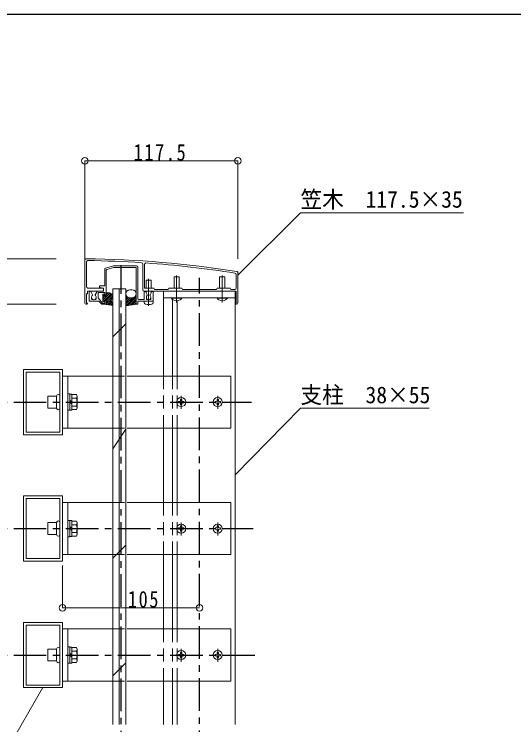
# Model space of a CAD drawing. Units: millimetres at full size, sheet at 1:5. Extents: x -1050 to 1050, y -742 to 742.
# Drawn here: x -722 to -339, y 138 to 682 of the extents above; entities that cross this region are included whole.
import ezdxf
from ezdxf.enums import TextEntityAlignment as Align

# ---------------------------------------------------------------- set-up
doc = ezdxf.new("R2010")
doc.units = ezdxf.units.MM
doc.header["$LTSCALE"] = 5
for name, pattern in [('CHAIN1', [8, 5, -1, 1, -1]), ('DASHED1', [1.8, 1.2, -0.6]), ('DASHED2', [3, 2, -1])]:
    doc.linetypes.add(name, pattern=pattern)
doc.layers.add('0-0_通り芯', color=7, linetype='CHAIN1')
doc.layers.add('1-5_図枠1_1', color=7, linetype='Continuous')
for name, color, linetype, lineweight in [('0-3_寸法', 54, 'Continuous', 20), ('0-4_手摺部材', 92, 'Continuous', 20), ('0-5_手すり子', 12, 'Continuous', 20), ('0-7_ガラス', 6, 'Continuous', 20), ('0-8_その他', 11, 'Continuous', 20), ('0-9_文字', 3, 'Continuous', 20), ('0-A_支柱', 6, 'Continuous', 20)]:
    doc.layers.add(name, color=color, linetype=linetype, lineweight=lineweight)
doc.styles.add('ＭＳ ゴシック', font='')
doc.styles.get('ＭＳ ゴシック').set_extended_font_data('MS Gothic')

# ---------------------------------------------------------------- blocks, each defined once
blk = doc.blocks.new('dimension_origin')
at = {"color": 0, "linetype": 'Continuous', "lineweight": -2}
blk.add_circle((0, 0), 1.25, dxfattribs=at)

msp = doc.modelspace()

# ---------------------------------------------------------------- linework, layer by layer
at = {"layer": '0-0_通り芯'}
for p, q in [((-640, -172.078), (-640, 490)), ((-580, -411.793), (-580, 480.395)), ((-802.5, 385), (-540.125, 385)), ((-802.5, 288), (-538.855, 288)), ((-802.5, 191), (-536.938, 191))]:
    msp.add_line(p, q, dxfattribs=at)
at = {"layer": '0-3_寸法'}
for p, q in [((-668, 495), (-668, 570)), ((-668, 570), (-550.5, 570)), ((-550.5, 495), (-550.5, 570)), ((-690, 495), (-877.5, 495)), ((-690, 460), (-840, 460)), ((-685, 227.201), (-685, 259.573)), ((-685, 227.201), (-580, 227.201))]:
    msp.add_line(p, q, dxfattribs=at)
at = {"layer": '0-4_手摺部材'}
for p, q in [((-667.999, 494), (-667.999, 461)), ((-666.599, 492.581), (-666.599, 473.5)), ((-623.499, 490.932), (-623.499, 471)), ((-622.099, 490.701), (-622.099, 472.5)), ((-652.7, 486.746), (-652.7, 474.1)), ((-651.975, 487.707), (-645.835, 489.462)), ((-651.5, 467.5), (-651.5, 486.218)), ((-651.137, 486.698), (-645.599, 488.281)), ((-628.3, 489.5), (-645.56, 489.5)), ((-645.462, 488.3), (-629, 488.3)), ((-628.5, 487.8), (-628.5, 460)), ((-627.3, 488.5), (-627.3, 474.4)), ((-599.5, 472.5), (-599.5, 481)), ((-599.5, 481), (-595.5, 481)), ((-595.5, 481), (-595.5, 472.5)), ((-564.5, 472.5), (-564.5, 481)), ((-564.5, 481), (-560.5, 481)), ((-560.5, 481), (-560.5, 472.5)), ((-551.899, 482.945), (-551.899, 472.4)), ((-550.5, 484.147), (-550.5, 460.961)), ((-627.3, 464.2), (-627.3, 474.4)), ((-621, 478.5), (-617, 478.5)), ((-621, 472.5), (-621, 478.5)), ((-617, 478.5), (-617, 472.5)), ((-665.999, 470), (-654.699, 470)), ((-665.999, 470), (-665.999, 468)), ((-665.599, 472.5), (-653.699, 472.5)), ((-664.5, 469.428), (-664.5, 462.5)), ((-662.097, 467.4), (-663.433, 469.714)), ((-659.903, 467.4), (-658.546, 469.75)), ((-658.113, 470), (-653.7, 470)), ((-652.5, 469), (-657.2, 469)), ((-656.329, 473.001), (-653.7, 472.3)), ((-653.7, 470), (-653.7, 472.3)), ((-653.699, 472.5), (-653.699, 471)), ((-652.5, 469), (-652.5, 467)), ((-551.899, 470), (-622.499, 470)), ((-622.3, 464.2), (-622.3, 469.555)), ((-614.999, 472.5), (-622.099, 472.5)), ((-620.097, 467.4), (-621.47, 469.777)), ((-621, 468.964), (-621, 470)), ((-617.903, 467.4), (-616.567, 469.714)), ((-617, 468.964), (-617, 470)), ((-615.5, 469.428), (-615.5, 462.5)), ((-614.499, 471.4), (-614.999, 472.5)), ((-614.499, 471.4), (-603.999, 471.4)), ((-593.499, 472.5), (-592.999, 471.4)), ((-566.999, 471.4), (-592.999, 471.4)), ((-566.999, 471.4), (-566.499, 472.5)), ((-556.5, 472.5), (-566.499, 472.5)), ((-551.899, 470), (-551.899, 461)), ((-657.7, 468.5), (-657.7, 465.08)), ((-652.5, 467), (-652, 467)), ((-626.8, 463.7), (-622.8, 463.7)), ((-607.5, 465), (-552.5, 465)), ((-666.499, 460), (-666.999, 460)), ((-666.599, 461), (-666.499, 461)), ((-661.2, 462.5), (-664.5, 462.5)), ((-661, 462.7), (-661.2, 462.5)), ((-661, 462.7), (-660.8, 462.5)), ((-657.1, 462.5), (-660.8, 462.5)), ((-655, 460), (-657.1, 462.5)), ((-655, 460), (-651.5, 460)), ((-652, 463), (-652.5, 463)), ((-652.5, 463), (-652.5, 461)), ((-651.5, 460), (-651.5, 462.5)), ((-628.5, 460), (-627.3, 460)), ((-627.3, 460), (-627.3, 462.5)), ((-627.3, 462.5), (-619.2, 462.5)), ((-622.402, 461.381), (-622.5, 462.5)), ((-615.5, 462.5), (-622.5, 462.5)), ((-619, 462.7), (-619.2, 462.5)), ((-619, 462.7), (-618.8, 462.5)), ((-618.8, 462.5), (-615.5, 462.5)), ((-615.598, 461.381), (-615.5, 462.5)), ((-551.999, 461), (-551.899, 461)), ((-551.999, 460), (-551.499, 460)), ((-685, 405), (-647.5, 405)), ((-681, 405), (-681, 365)), ((-635.5, 405), (-556, 405)), ((-556, 365), (-556, 405)), ((-696.3, 389.55), (-696.3, 380.45)), ((-689.6, 389.55), (-696.3, 389.55)), ((-687, 389.55), (-687, 380.45)), ((-681, 391.25), (-679.4, 391.25)), ((-681, 391.25), (-681, 378.75)), ((-679.4, 391.25), (-679.4, 378.75)), ((-679.4, 391.1), (-677.9, 391.1)), ((-677.9, 391.1), (-677.9, 378.9)), ((-674.281, 390.75), (-677.9, 390.75)), ((-677.9, 388), (-674.281, 388)), ((-673.9, 389.375), (-673.9, 380.625)), ((-594.5, 387.05), (-594.5, 386.25)), ((-566.5, 387.05), (-566.5, 386.25)), ((-677.9, 385), (-679.4, 386.5)), ((-679.4, 385), (-677.9, 383.5)), ((-677.9, 382), (-674.281, 382)), ((-596.05, 385.5), (-596.05, 384.5)), ((-596.05, 385.5), (-595.25, 385.5)), ((-596.05, 384.5), (-595.25, 384.5)), ((-594.5, 382.95), (-594.5, 383.75)), ((-594.5, 382.95), (-593.5, 382.95)), ((-593.5, 382.95), (-593.5, 383.75)), ((-591.95, 385.5), (-592.75, 385.5)), ((-591.95, 384.5), (-592.75, 384.5)), ((-591.95, 385.5), (-591.95, 384.5)), ((-568.05, 385.5), (-568.05, 384.5)), ((-568.05, 385.5), (-567.25, 385.5)), ((-568.05, 384.5), (-567.25, 384.5)), ((-566.5, 382.95), (-566.5, 383.75)), ((-566.5, 382.95), (-565.5, 382.95)), ((-565.5, 382.95), (-565.5, 383.75)), ((-563.95, 385.5), (-564.75, 385.5)), ((-563.95, 384.5), (-564.75, 384.5)), ((-563.95, 385.5), (-563.95, 384.5)), ((-681, 378.75), (-679.4, 378.75)), ((-679.4, 378.9), (-677.9, 378.9)), ((-674.281, 379.25), (-677.9, 379.25)), ((-685, 365), (-647.5, 365)), ((-635.5, 365), (-556, 365)), ((-685, 308), (-647.5, 308)), ((-681, 308), (-681, 268)), ((-635.5, 308), (-556, 308)), ((-556, 268), (-556, 308)), ((-696.3, 292.55), (-696.3, 283.45)), ((-689.6, 292.55), (-696.3, 292.55)), ((-687, 292.55), (-687, 283.45)), ((-681, 294.25), (-679.4, 294.25)), ((-681, 294.25), (-681, 281.75)), ((-679.4, 294.25), (-679.4, 281.75)), ((-679.4, 294.1), (-677.9, 294.1)), ((-677.9, 288), (-679.4, 289.5)), ((-677.9, 294.1), (-677.9, 281.9)), ((-674.281, 293.75), (-677.9, 293.75)), ((-677.9, 291), (-674.281, 291)), ((-673.9, 292.375), (-673.9, 283.625)), ((-594.5, 290.05), (-594.5, 289.25)), ((-566.5, 290.05), (-566.5, 289.25)), ((-679.4, 288), (-677.9, 286.5)), ((-677.9, 285), (-674.281, 285)), ((-596.05, 288.5), (-596.05, 287.5)), ((-596.05, 288.5), (-595.25, 288.5)), ((-596.05, 287.5), (-595.25, 287.5)), ((-594.5, 285.95), (-594.5, 286.75)), ((-594.5, 285.95), (-593.5, 285.95)), ((-593.5, 285.95), (-593.5, 286.75)), ((-591.95, 288.5), (-592.75, 288.5)), ((-591.95, 287.5), (-592.75, 287.5)), ((-591.95, 288.5), (-591.95, 287.5)), ((-568.05, 288.5), (-568.05, 287.5)), ((-568.05, 288.5), (-567.25, 288.5)), ((-568.05, 287.5), (-567.25, 287.5)), ((-566.5, 285.95), (-566.5, 286.75)), ((-566.5, 285.95), (-565.5, 285.95)), ((-565.5, 285.95), (-565.5, 286.75)), ((-563.95, 288.5), (-564.75, 288.5)), ((-563.95, 287.5), (-564.75, 287.5)), ((-563.95, 288.5), (-563.95, 287.5)), ((-681, 281.75), (-679.4, 281.75)), ((-679.4, 281.9), (-677.9, 281.9)), ((-674.281, 282.25), (-677.9, 282.25)), ((-685, 268), (-647.5, 268)), ((-635.5, 268), (-556, 268)), ((-685, 211), (-647.5, 211)), ((-681, 211), (-681, 171)), ((-635.5, 211), (-556, 211)), ((-556, 171), (-556, 211)), ((-681, 197.25), (-679.4, 197.25)), ((-681, 197.25), (-681, 184.75)), ((-679.4, 197.25), (-679.4, 184.75)), ((-679.4, 197.1), (-677.9, 197.1)), ((-677.9, 197.1), (-677.9, 184.9)), ((-674.281, 196.75), (-677.9, 196.75)), ((-696.3, 195.55), (-696.3, 186.45)), ((-689.6, 195.55), (-696.3, 195.55)), ((-687, 195.55), (-687, 186.45)), ((-677.9, 191), (-679.4, 192.5)), ((-679.4, 191), (-677.9, 189.5)), ((-677.9, 194), (-674.281, 194)), ((-673.9, 195.375), (-673.9, 186.625)), ((-596.05, 191.5), (-596.05, 190.5)), ((-596.05, 191.5), (-595.25, 191.5)), ((-594.5, 193.05), (-594.5, 192.25)), ((-591.95, 191.5), (-592.75, 191.5)), ((-591.95, 191.5), (-591.95, 190.5)), ((-568.05, 191.5), (-568.05, 190.5)), ((-568.05, 191.5), (-567.25, 191.5)), ((-566.5, 193.05), (-566.5, 192.25)), ((-563.95, 191.5), (-564.75, 191.5)), ((-563.95, 191.5), (-563.95, 190.5)), ((-677.9, 188), (-674.281, 188)), ((-596.05, 190.5), (-595.25, 190.5)), ((-594.5, 188.95), (-594.5, 189.75)), ((-594.5, 188.95), (-593.5, 188.95)), ((-593.5, 188.95), (-593.5, 189.75)), ((-591.95, 190.5), (-592.75, 190.5)), ((-568.05, 190.5), (-567.25, 190.5)), ((-566.5, 188.95), (-566.5, 189.75)), ((-566.5, 188.95), (-565.5, 188.95)), ((-565.5, 188.95), (-565.5, 189.75)), ((-563.95, 190.5), (-564.75, 190.5)), ((-681, 184.75), (-679.4, 184.75)), ((-679.4, 184.9), (-677.9, 184.9)), ((-674.281, 185.25), (-677.9, 185.25)), ((-685, 171), (-647.5, 171)), ((-635.5, 171), (-556, 171))]:
    msp.add_line(p, q, dxfattribs=at)
at = {"layer": '0-4_手摺部材', "linetype": 'CHAIN1'}
for p, q in [((-597.5, 482), (-597.5, 461.4)), ((-562.5, 482), (-562.5, 461.4)), ((-619, 479.5), (-619, 458.9)), ((-594, 389.736), (-594, 379.792)), ((-566, 389.736), (-566, 379.792)), ((-594, 292.736), (-594, 282.792)), ((-566, 292.736), (-566, 282.792)), ((-594, 195.736), (-594, 185.792)), ((-566, 195.736), (-566, 185.792))]:
    msp.add_line(p, q, dxfattribs=at)
at = {"layer": '0-4_手摺部材', "linetype": 'DASHED1'}
msp.add_line((-550.5, 484.189), (-550.5, 485), dxfattribs=at)
at = {"layer": '0-4_手摺部材', "linetype": 'DASHED2'}
for p, q in [((-647.5, 405), (-635.5, 405)), ((-647.5, 365), (-635.5, 365)), ((-647.5, 308), (-635.5, 308)), ((-647.5, 268), (-635.5, 268)), ((-647.5, 211), (-635.5, 211)), ((-647.5, 171), (-635.5, 171))]:
    msp.add_line(p, q, dxfattribs=at)
at = {"layer": '0-4_手摺部材'}
for points in [[(-652.7, 474.1), (-656.7, 474.1), (-656.7, 473.484)], [(-593.499, 472.5), (-603.499, 472.5), (-603.999, 471.4)], [(-556.5, 472.5), (-556, 471.4), (-552.899, 471.4)], [(-666.599, 461), (-666.599, 468), (-665.999, 468)], [(-657.7, 465.08), (-654.273, 461), (-652.5, 461)], [(-601.5, 465), (-601.5, 464.712), (-593.5, 464.712), (-593.5, 465)], [(-566.5, 465), (-566.5, 464.712), (-558.5, 464.712), (-558.5, 465)], [(-689.6, 389.55), (-689.6, 380.45), (-696.3, 380.45)], [(-594.5, 387.05), (-593.5, 387.05), (-593.5, 386.25)], [(-566.5, 387.05), (-565.5, 387.05), (-565.5, 386.25)], [(-689.6, 292.55), (-689.6, 283.45), (-696.3, 283.45)], [(-594.5, 290.05), (-593.5, 290.05), (-593.5, 289.25)], [(-566.5, 290.05), (-565.5, 290.05), (-565.5, 289.25)], [(-689.6, 195.55), (-689.6, 186.45), (-696.3, 186.45)], [(-594.5, 193.05), (-593.5, 193.05), (-593.5, 192.25)], [(-566.5, 193.05), (-565.5, 193.05), (-565.5, 192.25)]]:
    msp.add_lwpolyline(points, dxfattribs=at)
for centre in [(-594, 385), (-566, 385), (-594, 288), (-566, 288), (-594, 191), (-566, 191)]:
    msp.add_circle(centre, 3.5, dxfattribs=at)
for centre, radius, start, end in [((-666.999, 494), 1, 89.28387, 180), ((-676.986, -304.938), 800, 80.9641, 89.28387), ((-665.599, 492.581), 1, 89.18151, 180), ((-676.986, -304.428), 798.09, 86.22449, 89.18151), ((-624.499, 490.932), 1, 360, 86.22449), ((-621.099, 490.701), 1, 85.97953, 180), ((-676.986, -304.428), 798.09, 81.0441, 85.97953), ((-651.7, 486.746), 1, 105.9454, 180), ((-651, 486.218), 0.5, 105.9454, 180), ((-645.56, 488.5), 1, 90, 105.9454), ((-645.462, 487.8), 0.5, 90, 105.9454), ((-629, 487.8), 0.5, 0, 90), ((-628.3, 488.5), 1, 0, 90), ((-551.5, 484.147), 1, 0, 80.9641), ((-552.899, 482.945), 1, 0, 81.0441), ((-665.599, 473.5), 1, 180, 270), ((-663.928, 469.428), 0.572, 30, 180), ((-658.113, 469.5), 0.5, 90, 150), ((-657.2, 468.5), 0.5, 90, 180), ((-656.2, 473.484), 0.5, 180, 255.06859), ((-654.699, 471), 1, 270, 360), ((-622.499, 471), 1, 180, 270), ((-621.855, 469.555), 0.445, 30, 180), ((-616.072, 469.428), 0.572, 0, 150), ((-552.899, 472.4), 1, 270, 360), ((-661, 465.5), 1.75, 132.83959, 208.57358), ((-662.237, 464.263), 0.5, 126.78679, 323.21321), ((-662.53, 467.15), 0.5, 312.83959, 30), ((-661, 465.5), 1.75, 241.42642, 298.57358), ((-659.763, 464.263), 0.5, 216.78679, 53.21321), ((-659.47, 467.15), 0.5, 150, 227.16041), ((-661, 465.5), 1.75, 331.4264, 47.16041), ((-652, 467.5), 0.5, 270, 360), ((-626.8, 464.2), 0.5, 180, 270), ((-622.8, 464.2), 0.5, 270, 0), ((-619, 465.5), 1.75, 132.83959, 208.57358), ((-620.237, 464.263), 0.5, 126.78679, 323.21321), ((-620.53, 467.15), 0.5, 312.83959, 30), ((-619, 465.5), 1.75, 241.42642, 298.57358), ((-617.763, 464.263), 0.5, 216.78679, 53.21321), ((-617.47, 467.15), 0.5, 150, 227.16041), ((-619, 465.5), 1.75, 331.4264, 47.16041), ((-597.5, 467.941), 5.141, 218.91478, 239.75003), ((-597.5, 467.941), 5.141, 239.75003, 300.24997), ((-597.5, 467.941), 5.141, 300.24997, 321.08522), ((-562.5, 467.941), 5.141, 218.91478, 239.75003), ((-562.5, 467.941), 5.141, 239.75003, 300.24997), ((-562.5, 467.941), 5.141, 300.24997, 321.08522), ((-666.999, 461), 1, 180, 270), ((-666.499, 460.5), 0.5, 270, 90), ((-652, 462.5), 0.5, 0, 90), ((-621.107, 461.494), 1.3, 185, 254.11915), ((-619, 468.9), 9, 254.11915, 285.88085), ((-616.893, 461.494), 1.3, 285.88085, 355), ((-551.999, 460.5), 0.5, 90, 270), ((-551.499, 461), 1, 270, 357.79122), ((-688.3, 389.55), 1.3, 0, 180), ((-676.571, 389.375), 2.671, 329.02093, 30.97904), ((-685.9, 385), 12, 345.52248, 14.47752), ((-676.571, 380.625), 2.671, 329.02097, 30.97903), ((-595.25, 386.25), 0.75, 270, 360), ((-595.25, 383.75), 0.75, 0, 90), ((-592.75, 386.25), 0.75, 180, 270), ((-592.75, 383.75), 0.75, 90, 180), ((-567.25, 386.25), 0.75, 270, 360), ((-567.25, 383.75), 0.75, 0, 90), ((-564.75, 386.25), 0.75, 180, 270), ((-564.75, 383.75), 0.75, 90, 180), ((-688.3, 380.45), 1.3, 180, 360), ((-688.3, 292.55), 1.3, 0, 180), ((-676.571, 292.375), 2.671, 329.02093, 30.97904), ((-685.9, 288), 12, 345.52248, 14.47752), ((-595.25, 289.25), 0.75, 270, 360), ((-592.75, 289.25), 0.75, 180, 270), ((-567.25, 289.25), 0.75, 270, 360), ((-564.75, 289.25), 0.75, 180, 270), ((-688.3, 283.45), 1.3, 180, 360), ((-676.571, 283.625), 2.671, 329.02097, 30.97903), ((-595.25, 286.75), 0.75, 0, 90), ((-592.75, 286.75), 0.75, 90, 180), ((-567.25, 286.75), 0.75, 0, 90), ((-564.75, 286.75), 0.75, 90, 180), ((-688.3, 195.55), 1.3, 0, 180), ((-676.571, 195.375), 2.671, 329.02093, 30.97904), ((-685.9, 191), 12, 345.52248, 14.47752), ((-595.25, 192.25), 0.75, 270, 360), ((-592.75, 192.25), 0.75, 180, 270), ((-567.25, 192.25), 0.75, 270, 360), ((-564.75, 192.25), 0.75, 180, 270), ((-688.3, 186.45), 1.3, 180, 360), ((-676.571, 186.625), 2.671, 329.02097, 30.97903), ((-595.25, 189.75), 0.75, 0, 90), ((-592.75, 189.75), 0.75, 90, 180), ((-567.25, 189.75), 0.75, 0, 90), ((-564.75, 189.75), 0.75, 90, 180)]:
    msp.add_arc(centre, radius, start, end, dxfattribs=at)
at = {"layer": '0-4_手摺部材', "linetype": 'DASHED1'}
msp.add_arc((-676.986, -304.938), 800, 80.90296, 80.9641, dxfattribs=at)
at = {"layer": '0-5_手すり子'}
for p, q in [((-715, 409.7), (-715, 360.3)), ((-685.3, 410), (-714.7, 410)), ((-685, 360.3), (-685, 409.7)), ((-714.7, 360), (-685.3, 360)), ((-715, 312.7), (-715, 263.3)), ((-685.3, 313), (-714.7, 313)), ((-687, 265), (-687, 311)), ((-685, 263.3), (-685, 312.7)), ((-714.7, 263), (-685.3, 263)), ((-713, 265), (-687, 265)), ((-715, 215.7), (-715, 166.3)), ((-685.3, 216), (-714.7, 216)), ((-687, 168), (-687, 214)), ((-685, 166.3), (-685, 215.7)), ((-714.7, 166), (-685.3, 166)), ((-713, 168), (-687, 168))]:
    msp.add_line(p, q, dxfattribs=at)
msp.add_lwpolyline([(-687, 408), (-713, 408), (-713, 362), (-687, 362)], close=True, dxfattribs=at)
for points in [[(-687, 311), (-713, 311), (-713, 265)], [(-687, 214), (-713, 214), (-713, 168)]]:
    msp.add_lwpolyline(points, dxfattribs=at)
for centre, start, end in [((-714.7, 409.7), 90, 180), ((-685.3, 409.7), 0, 90), ((-714.7, 360.3), 180, 270), ((-685.3, 360.3), 270, 360), ((-714.7, 312.7), 90, 180), ((-685.3, 312.7), 0, 90), ((-714.7, 263.3), 180, 270), ((-685.3, 263.3), 270, 360), ((-714.7, 215.7), 90, 180), ((-685.3, 215.7), 0, 90), ((-714.7, 166.3), 180, 270), ((-685.3, 166.3), 270, 360)]:
    msp.add_arc(centre, 0.3, start, end, dxfattribs=at)
at = {"layer": '0-7_ガラス'}
for p, q in [((-641.5, 137.854), (-641.5, 472)), ((-636.5, 472), (-636.5, 137.854)), ((-646.5, 434.957), (-636.5, 444.957)), ((-646.5, 349.208), (-636.5, 364.208)), ((-646.5, 265.332), (-636.5, 275.332)), ((-646.5, 175.085), (-636.5, 185.085))]:
    msp.add_line(p, q, dxfattribs=at)
msp.add_lwpolyline([(-646.5, 137.854), (-646.5, 472), (-636.5, 472)], dxfattribs=at)
at = {"layer": '0-8_その他'}
for p, q in [((-651.5, 467.172), (-649.922, 468.75)), ((-651.5, 468.587), (-651.337, 468.75)), ((-649, 468.75), (-651.35, 468.75)), ((-649, 468.75), (-646.5, 467.25)), ((-633.5, 471), (-631.5, 471)), ((-654, 463.258), (-648.693, 468.566)), ((-652.8, 467.75), (-654, 467.75)), ((-654, 462.25), (-654, 467.75)), ((-654, 467.501), (-653.751, 467.75)), ((-654, 466.087), (-652.8, 467.287)), ((-654, 464.672), (-651.872, 466.8)), ((-652.8, 466.8), (-652.8, 467.75)), ((-652.8, 466.8), (-651.5, 466.8)), ((-652.644, 463.2), (-647.809, 468.035)), ((-651.5, 466.8), (-651.5, 468.6)), ((-651.5, 462.93), (-646.925, 467.505)), ((-651.5, 461.516), (-646.5, 466.516)), ((-651.488, 460.113), (-647.855, 463.746)), ((-648.1, 464.25), (-646.5, 466.25)), ((-646.6, 464.275), (-648.1, 464.25)), ((-646.6, 463.875), (-647.886, 463.85)), ((-647.886, 463.85), (-646.512, 459.217)), ((-647.749, 463.853), (-647.339, 464.262)), ((-646.5, 467.25), (-646.5, 466.25)), ((-646.5, 463.975), (-646.5, 464.175)), ((-636.5, 464.493), (-635.352, 465.64)), ((-636.5, 458.836), (-629.824, 465.512)), ((-636.5, 463.078), (-634.43, 465.148)), ((-636.5, 461.664), (-633.164, 465)), ((-636.5, 460.25), (-631.75, 465)), ((-634.886, 459.036), (-628.5, 465.422)), ((-633.5, 465), (-631.5, 465)), ((-633.22, 459.287), (-628.5, 464.007)), ((-629.012, 466.324), (-628.5, 466.836)), ((-652.8, 462.25), (-654, 462.25)), ((-653.594, 462.25), (-652.8, 463.044)), ((-652.8, 463.2), (-651.5, 463.2)), ((-652.8, 462.25), (-652.8, 463.2)), ((-651.5, 460.181), (-651.5, 463.2)), ((-646.61, 459.071), (-651.32, 459.982)), ((-650.386, 459.801), (-647.532, 462.655)), ((-649.201, 459.572), (-647.208, 461.565)), ((-648.016, 459.343), (-646.885, 460.474)), ((-646.831, 459.113), (-646.561, 459.383)), ((-628.5, 460), (-636.5, 458.792)), ((-631.554, 459.539), (-628.5, 462.593)), ((-629.889, 459.79), (-628.5, 461.179))]:
    msp.add_line(p, q, dxfattribs=at)
for centre, radius, start, end in [((-651.35, 468.6), 0.15, 90, 180), ((-633.5, 468), 3, 90, 180), ((-631.5, 468), 3, 0, 90), ((-646.6, 464.175), 0.1, 0, 90), ((-646.6, 463.975), 0.1, 270, 360), ((-633.5, 468), 3, 180, 270), ((-631.5, 468), 3, 270, 360), ((-651.3, 460.181), 0.2, 180, 264.28941), ((-646.6, 459.17), 0.1, 264.28941, 28.15108)]:
    msp.add_arc(centre, radius, start, end, dxfattribs=at)
at = {"layer": '0-9_文字'}
for points in [[(-550.5, 482.26), (-502.5, 530.26), (-377.5, 530.26)], [(-552.5, 329.28), (-502.5, 380.26), (-403.75, 380.26)], [(-700.12, 166), (-727.5, 118.577), (-832.5, 118.577)]]:
    msp.add_lwpolyline(points, dxfattribs=at)
at = {"layer": '0-A_支柱'}
for p, q in [((-607.5, 470), (-607.5, 405)), ((-552.5, 470), (-552.5, 137.854)), ((-600.7, 405), (-600.7, 463.917)), ((-597.2, 462.809), (-597.2, 405)), ((-607.5, 365), (-607.5, 308)), ((-600.7, 308), (-600.7, 365)), ((-597.2, 365), (-597.2, 308)), ((-607.5, 268), (-607.5, 211)), ((-600.7, 211), (-600.7, 268)), ((-597.2, 268), (-597.2, 211)), ((-607.5, 171), (-607.5, 137.854)), ((-600.7, 137.854), (-600.7, 171)), ((-597.2, 171), (-597.2, 137.854))]:
    msp.add_line(p, q, dxfattribs=at)
at = {"layer": '0-A_支柱', "linetype": 'DASHED2'}
for p, q in [((-607.5, 405), (-607.5, 308)), ((-600.7, 365), (-600.7, 405)), ((-597.2, 405), (-597.2, 365)), ((-607.5, 308), (-607.5, 268)), ((-600.7, 268), (-600.7, 308)), ((-597.2, 308), (-597.2, 268)), ((-607.5, 211), (-607.5, 171)), ((-600.7, 171), (-600.7, 211)), ((-597.2, 211), (-597.2, 171))]:
    msp.add_line(p, q, dxfattribs=at)
at = {"layer": '1-5_図枠1_1'}
msp.add_line((-990, 682.5), (703.535, 682.5), dxfattribs=at)

# ---------------------------------------------------------------- block references
at = {"layer": '0-3_寸法', "xscale": 2, "yscale": 2, "rotation": 180}
for p in [(-668, 570), (-685, 227.201)]:
    msp.add_blockref('dimension_origin', p, dxfattribs=at)
at = {"layer": '0-3_寸法', "xscale": 2, "yscale": 2}
for p in [(-550.5, 570), (-580, 227.201)]:
    msp.add_blockref('dimension_origin', p, dxfattribs=at)

# ---------------------------------------------------------------- texts
at = {"layer": '0-3_寸法', "char_height": 12.83, "attachment_point": 7, "style": 'ＭＳ ゴシック'}
for s, insert in [('\\T1.18;\\W0.8;117.5', (-630.5, 570)), ('\\T1.18;\\W0.8;105', (-634.919, 227.201))]:
    msp.add_mtext(s, dxfattribs=dict(at, insert=insert))
at = {"layer": '0-9_文字', "style": 'ＭＳ ゴシック', "width": 0.95}
for s, p in [('笠木\u3000117.5×35', (-502.5, 530.26)), ('支柱\u300038×55', (-502.5, 380.26))]:
    msp.add_text(s, height=12.83, dxfattribs=at).set_placement(p, align=Align.BOTTOM_LEFT)

doc.saveas('drawing.dxf')
